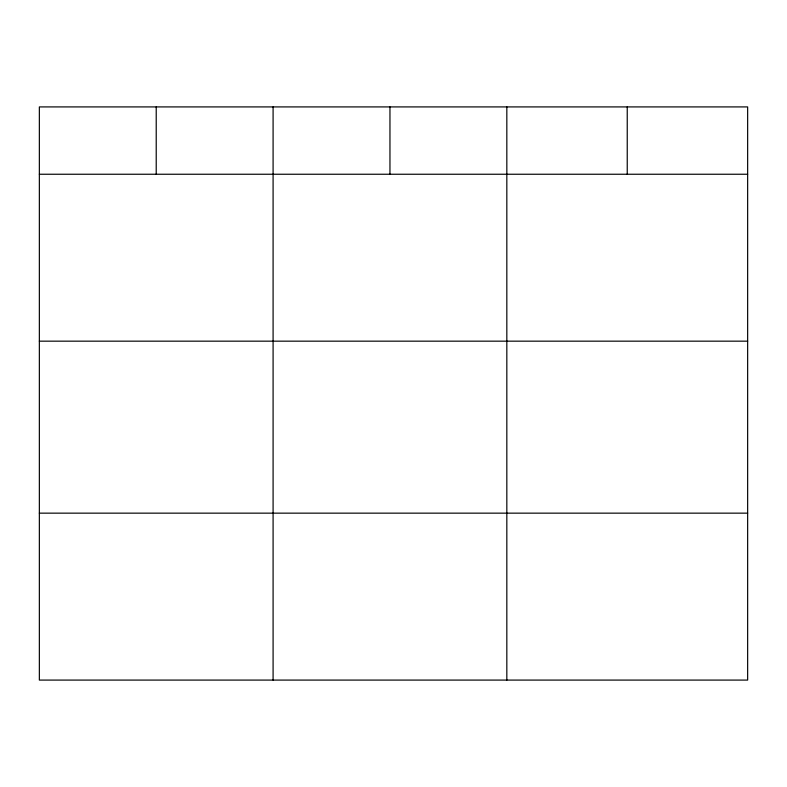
<?xml version="1.0" encoding="UTF-8"?>
<svg xmlns="http://www.w3.org/2000/svg" width="787" height="787" viewBox="0 0 787 787"><rect width="100%" height="100%" fill="white"/><g stroke="black" fill="none" stroke-linecap="round" stroke-linejoin="round"><path stroke-width="1.18" d="M747.65 341.165L747.65 106.914L39.35 106.914L39.35 680.086L747.65 680.086L747.65 341.165L39.35 341.165M39.35 174.242L747.65 174.242M39.35 513.154L747.65 513.154M627.239 106.914L627.239 174.242M506.828 106.914L506.828 680.086M389.958 106.914L389.958 174.242M273.089 106.914L273.089 680.086M156.22 106.914L156.22 174.242"/></g></svg>
